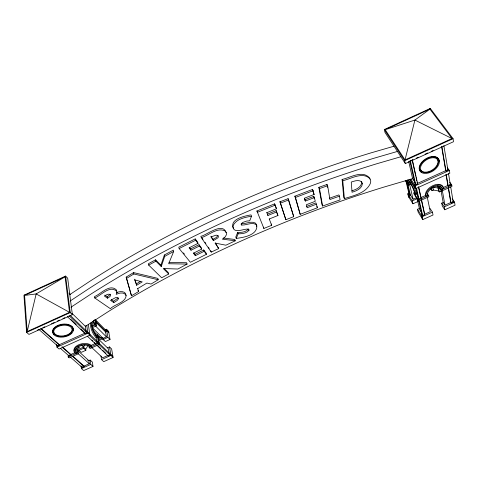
<?xml version="1.0" encoding="UTF-8"?>
<svg xmlns="http://www.w3.org/2000/svg" width="479" height="479" viewBox="0 0 479 479"><rect width="100%" height="100%" fill="white"/><g stroke="black" fill="none" stroke-linecap="round" stroke-linejoin="round"><path stroke-width="0.72" d="M251.535 216.221L249.709 220.807L246.751 221.053L242.817 222.418L241.188 223.915L241.159 224.621L241.787 225.064C246.428 225.34 251.373 222.022 255.852 224.352L256.822 225.633C257.51 235.183 243.518 237.542 236.255 238.392L238.135 233.788C241.871 233.86 246.41 233.501 248.93 230.381L248.948 229.573L248.332 229.07C243.745 228.597 233.159 234.369 232.89 226.202C235.728 219.011 244.739 217.364 251.535 216.221L251.02 214.915C244.901 215.891 229.405 219.035 233.303 228.112M125.935 295.585C126.45 290.843 119.367 290.897 116.463 292.801M164.369 255.008L164.722 256.373L161.261 266.546L160.92 265.186L164.369 255.008L173.302 250.14L173.667 251.493L168.668 263.731L187.061 264.079L186.678 262.737L169.051 262.39M248.93 230.381L248.427 229.076C245.919 232.189 241.386 232.549 237.65 232.477L235.776 237.081L236.255 238.392M217.981 235.452L216.382 237.5L212.975 239.278L210.94 236.219M78.586 346.82L79.047 350.341L81.274 352.364L85.879 350.305L85.717 349.149L88.124 345.413M78.053 346.586L80.233 348.58L83.514 347.107L84.723 345.233M110.362 294.238L107.26 296.83L104.811 295.112M118.103 297.992L113.553 301.249L111.397 299.734M69.964 294.483L89.495 281.52A499.369 208.76 -21.7 0 1 370.345 153.064L393.894 146.245M70.138 301.016L90.441 287.598A502.088 207.389 -21.7 0 1 373.578 158.357L397.307 151.472M70.934 307.237L91.399 293.771A504.836 205.976 -21.7 0 1 376.859 163.734L400.773 156.777M94.734 297.956C100.602 295.884 109.799 284.7 116.684 291.316L117.008 292.34L116.181 294.411C119.199 292.807 124.133 291.855 126.199 295.345C125.624 302.782 114.655 304.213 110.356 308.674L94.734 297.956L94.513 296.555C100.368 294.489 109.553 283.305 116.427 289.933L116.75 290.951M107.506 298.219L110.02 296.501L110.595 295.028C108.919 293.004 106.11 295.058 104.44 296.076L107.506 298.219L107.26 296.83M113.804 302.632L117.265 300.393L118.69 298.495L117.517 297.477L115.607 297.609L110.565 300.369L113.804 302.632L113.553 301.249M138.168 290.262L138.467 291.627L131.491 295.824L126.169 277.101L133.557 272.599L157.866 278.389L158.202 279.748L151.047 284.053L146.897 283.065L137.689 288.621M126.45 278.485L133.851 273.976L158.202 279.748M136.629 285.268L134.737 279.892L142.215 281.892L136.629 285.268L136.335 283.897L140.676 281.275M160.92 265.186L155.561 259.816L148.376 263.737L148.694 265.103L161.662 277.784L168.704 273.988L168.351 272.635L164.381 268.653M148.694 265.103L155.897 261.181L161.261 266.546M164.722 256.373L173.667 251.493M187.061 264.079L177.877 269.036L163.231 268.515L168.704 273.988M206.437 254.283L204.138 251.307L195.36 255.69L193.408 253.235L201.743 249.068L199.396 246.026L191.013 250.224L189.103 247.829L198.013 243.362L197.599 242.021L195.204 238.913L178.769 247.176L179.152 248.529L190.385 262.288L206.437 254.283L206.018 252.954L203.725 249.972L194.959 254.355L193.785 252.876M179.152 248.529L195.612 240.254L198.013 243.362M189.474 247.445L190.612 248.882L198.983 244.685L201.33 247.733L201.743 249.068M226.124 232.674C222.675 221.496 205.964 235.62 200.887 236.291L201.312 237.632C208.622 235.656 217.292 226.645 225.387 231.165C228.339 233.914 225.022 237.794 222.31 239.147L235.261 240.793L234.788 239.482L223.292 238.009M213.412 240.608L217.969 237.794L218.43 236.776L218.238 235.913L216.221 235.117L210.97 236.937L213.412 240.608L212.975 239.278M201.312 237.632L211.245 252.104L218.735 248.577L215.436 242.967M235.261 240.793L225.902 245.2L215.059 243.069L218.735 248.577M65.605 276.06L23.95 295.202L26.602 332.408L28.944 334.396L72.371 314.691L67.683 278.215L65.605 276.06L70.215 312.595L72.371 314.691M384.29 129.57L430.286 108.428L453.05 138.688L453.505 141.718L405.342 163.578L385.026 132.485L384.29 129.57L404.659 160.669L405.342 163.578M26.567 331.857L70.15 312.057M404.36 160.208L452.709 138.239M26.602 332.408L70.215 312.595M404.659 160.669L453.05 138.688M37.47 330.121L39.476 329.211M42.817 327.696L44.822 326.78M51.51 323.75L54.187 322.535M57.528 321.014L59.534 320.104M62.881 318.589L64.887 317.679M410.329 160.884L413.012 159.669M416.371 158.142L418.383 157.232M425.089 154.184L427.771 152.969M431.124 151.448L433.136 150.532M91.968 325.6L95.064 324.205L94.908 323.199A8.921 2.904 66.1 0 0 91.609 325.9A8.921 2.904 66.1 0 0 97.081 337.27L96.117 337.707L96.638 341.108M407.395 179.948A9.311 1.575 65.4 0 0 407.581 182.116L408.138 182.99L409.491 182.379M92.058 326.486L95.638 324.87L96.548 325.78L92.453 327.624M411.174 183.96L408.431 185.193L408.138 183.954L410.743 182.78M56.803 345.856L57.66 345.467L57.714 346L59.462 345.209L59.402 344.682L41.158 328.546M59.402 344.682L85.088 333.115L85.16 333.635L86.927 332.845L86.699 331.276L70.473 315.601M415.443 184.307L414.503 184.726L415.107 187.421M409.79 160.902L414.862 183.403L415.736 184.756L417.664 183.888L417.371 183.439L445.698 170.674L441.644 146.772M448.589 169.374L447.637 169.8L447.955 170.243L446.009 171.117L445.698 170.674M56.941 347.161L87.897 333.222L89.902 335.156L59.073 349.023L56.941 347.161L56.648 344.407M449.368 170.47L449.823 173.236L415.826 188.534L415.221 185.84L449.368 170.47L447.296 167.56M105.266 329.827L106.566 329.241L108.649 331.354L110.026 339.485L105.392 341.563L103.266 339.479L103.087 338.33L92.166 327.57M412.934 203.785L412.257 200.923L417.323 198.647L417.975 201.527L412.934 203.785L408.473 196.671L407.779 193.803L409.102 193.205M105.422 331.031L106.763 330.426L108.853 332.54M409.892 194.187L408.431 194.839L409.126 197.707M96.022 335.689L97.231 335.144L98.147 336.042L99.44 344.347L90.148 348.508L89.208 347.634L88.896 345.437M427.196 193.36L428.615 195.522L428.873 196.767L418.712 201.318L414.113 194.103L413.826 192.869L415.149 192.277M95.812 322.175L105.584 331.995L106.122 331.755L105.883 330.306L95.626 319.948M405.833 180.637L409.036 194.031L409.832 195.294L410.419 195.025L407.575 183.038M408.138 182.99A7.963 1.341 65.4 0 1 410.287 183.11A7.963 1.341 65.4 0 1 414.802 193.42L415.377 194.318L416.431 193.845L417.939 196.21M97.668 334.707L98.093 337.456L99.369 336.881L103.087 338.33L106.386 336.851L105.584 331.995M68.91 355.37L68.078 355.741L68.228 357.035L69.21 357.891L78.442 353.753L77.873 349.341L76.915 348.473L75.916 348.916L76.43 352.927L75.269 353.448L75.155 352.568L69.958 354.903M103.967 339.934L101.5 338.97L100.231 339.539L98.093 337.456M410.419 195.025L413.096 199.258L416.688 197.647M430.878 188.906L432.058 190.678L433.447 190.055L438.674 190.965L439.339 191.953L441.243 191.103M433.447 190.055L432.878 187.127L438.123 188.031L439.327 187.493M96.746 341.784L97.315 341.527L97.554 343.078L95.549 343.982L87.394 336.18M418.736 187.163L421.125 198.031L418.933 199.013L418.071 197.665L418.7 197.39M79.047 350.341L83.669 348.269L85.879 350.305M103.266 339.479L107.925 337.39L110.026 339.485M439.339 191.953L438.794 189.019L440.704 188.163M74.239 351.376A9.305 5.341 -10 0 1 79.688 344.335A9.305 5.341 -10 0 1 91.19 345.377L95.465 343.461L95.549 343.982M96.902 342.82L98.321 342.186L99.243 343.072M418.646 198.563L417.724 198.977L418.005 200.21M445.967 174.284L447.865 185.463L443.159 187.57A9.825 5.838 -31.8 0 0 433.16 185.493A9.825 5.838 -31.8 0 0 425.514 195.48L420.837 197.582L421.125 198.031M62.348 346.898L70.904 354.472L70.97 354.999L68.976 355.891L60.378 348.335M447.865 185.463L448.176 185.906L450.386 184.912L448.53 173.715M91.19 345.377L91.321 346.257L90.154 346.778A7.963 4.562 -10.1 0 0 79.388 346.263A7.963 4.562 -10.1 0 0 76.43 352.927M426.011 196.24L427.286 195.666A8.406 4.988 -31.7 0 1 433.836 187.127A8.406 4.988 -31.7 0 1 442.392 188.894L443.674 188.319A9.831 5.832 -31.7 0 0 433.669 186.241A9.831 5.832 -31.7 0 0 426.011 196.24L425.514 195.48M68.228 357.035L77.484 352.885L78.442 353.753M89.208 347.634L98.518 343.461L99.44 344.347M418.712 201.318L418.43 200.084L428.615 195.522M451.769 185.145L451.978 186.415L441.752 190.995L441.524 189.738L451.769 185.145L449.745 182.254M107.506 347.844L109.523 346.94L111.637 349.017L113.074 357.49L103.715 361.657L101.542 359.627L100.979 356.017M430.004 208.377L432.441 212.137L433.028 215.011L422.825 219.556L418.167 212.125L417.508 209.275L420.071 208.126M81.077 365.854L81.436 368.591L83.699 370.572L93.004 366.429L92.375 362.088L90.16 360.07L88.866 360.651L87.627 360.13M452.266 198.923L454.571 202.276L455.05 205.204L444.781 209.778L442.291 206.042L441.752 203.132L443.183 202.491L440.686 188.894M109.182 353.777L109.745 353.526L109.996 355.053L108.038 355.927L96.998 345.371M421.4 199.264L424.795 214.706L422.664 215.658L421.819 214.317L422.43 214.047M81.268 367.315L82.083 366.956L82.148 367.471L84.094 366.603L84.029 366.088L72.982 356.316M84.029 366.088L89.298 363.735L88.866 360.651L77.969 350.778M109.35 354.795L110.733 354.179L112.858 356.238M422.993 214.939L421.49 215.61L422.131 218.454M424.795 214.706L424.514 214.257L430.298 211.682L427.202 196.863M443.183 202.491L444.961 205.144L450.775 202.551L448.326 188.169M450.775 202.551L451.074 202.988L453.224 202.03L450.715 186.906M81.436 368.591L90.782 364.423L93.004 366.429M101.542 359.627L110.942 355.436L113.074 357.49M422.825 219.556L422.185 216.712L432.441 212.137M444.781 209.778L444.255 206.874L454.571 202.276M269.228 218.957L271.701 225.304L263.887 228.441L256.93 210.982L274.599 203.868L276.473 208.79L266.863 212.658M275.156 205.162L257.457 212.287L256.93 210.982M276.096 210.664L267.396 214.167L267.935 215.46L276.646 211.958L276.096 210.664L277.946 215.502L269.282 218.987M279.987 201.791L288.059 198.671L288.639 199.953L293.723 216.67L285.855 219.699L279.987 201.791L285.855 219.699M280.556 203.078L288.639 199.953M306.512 206.449L315.924 202.868L317.445 207.748L300.189 214.311L294.866 196.186L312.577 189.439L314.146 194.486L304.566 198.132L305.345 201.054L314.356 197.623L313.733 196.36L304.734 199.785L305.345 201.054M300.189 214.311L295.465 197.462L313.206 190.708M316.547 204.132L307.117 207.718L306.321 204.725L315.278 201.318L314.356 197.623M339.503 196.162L329.935 199.527L327.636 185.732L326.983 184.475L318.846 187.331L322.002 204.767L322.624 206.024L340.066 199.899L339.503 196.162L338.845 194.917L329.295 198.27M322.624 206.024L319.487 188.594L327.636 185.732M351.969 190.798C356.065 189.564 361.25 187.337 361.681 182.469L361.31 181.391M344.395 198.623C353.502 195.6 365.309 193.48 370.117 183.96A10.215 6.634 -29.5 0 0 370.225 179.128C363.19 170.967 350.652 179.056 342.778 180.691L344.395 198.623L343.73 197.378L342.102 179.445C349.957 177.805 362.489 169.734 369.501 177.901A10.197 6.64 -29.6 0 1 369.92 179.122M38.841 329.414L57.714 346M70.503 357.238L82.148 367.471M40.649 328.594L59.462 345.209M61.869 346.952L70.97 354.999M72.497 356.346L84.094 366.603M78.37 353.897L89.298 363.735M81.346 345.108L85.717 349.149M53.618 333.983L54.073 334.408M91.495 347.281L102.656 357.783L107.955 355.418L108.038 355.927M67.276 316.511L85.16 333.635M91.902 340.048L92.92 341.024M94.447 342.485L95.465 343.461M97.447 345.353L100.596 348.377M102.698 350.389L105.853 353.406M70.892 319.505L76.149 324.546M80.885 329.079L85.088 333.115M69.102 315.679L86.927 332.845M89.471 335.294L97.554 343.078M98.476 343.964L109.996 355.053M89.711 333.863L87.711 331.929L86.262 332.582L86.34 333.109M89.208 333.701L97.315 341.527M98.764 342.922L109.745 353.526M72.084 313.422L85.376 326.367L108.266 311.607A491.64 195.318 -21.7 0 1 383.44 187.229L412.611 178.661L408.683 161.381M98.44 339.084L108.35 348.73L109.062 353.053M93.106 330.738L101.5 338.97M95.543 326.049L106.386 336.851M95.339 320.894L106.122 331.755M68.964 293.028L70.503 294.579M183.445 252.912L184.379 254.062M429.633 108.727L452.02 138.557L414.904 120.061L385.212 129.695L429.938 109.134L414.904 120.061L405.036 159.902L384.936 129.276M446.991 170.093L447.308 170.536M450.386 184.912L450.08 184.469L451.008 184.056L451.218 185.325M449.446 184.756L449.751 185.193M453.224 202.03L452.924 201.593L453.823 201.192L454.068 202.653M202.132 238.099L202.958 239.308M205.024 242.326L205.85 243.536M208.335 247.152L209.161 248.362M452.308 201.863L452.613 202.306M440.836 186.618L442.392 188.894M441.524 189.738L438.962 185.978L439.195 187.241L441.752 190.995M438.123 188.031L438.794 189.019M441.752 203.132L444.255 206.874M412.287 178.17L415.101 182.499M416.083 184.014L416.377 184.463M410.916 179.188L415.221 185.84M409.946 179.415L415.826 188.534M405.899 180.445L408.138 183.954M413.826 192.869L418.43 200.084M405.45 180.511L408.431 185.193M421.634 212.79L419.646 209.634L417.095 198.402M407.779 193.803L412.257 200.923M417.508 209.275L422.185 216.712M342.102 179.445L342.778 180.691M318.846 187.331L319.487 188.594M313.517 193.217L314.146 194.486M316.829 206.485L317.445 207.748M294.866 196.186L295.465 197.462M293.723 216.67L288.059 198.671M276.473 208.79L274.599 203.868M271.162 224.016L271.701 225.304M263.366 227.148L263.887 228.441M266.755 212.484L267.935 215.46M241.787 225.064L241.296 223.753C245.931 224.034 250.864 220.717 255.337 223.046L256.307 224.334L256.636 226.339M237.65 232.477L238.135 233.788M276.646 211.958L277.946 215.502M134.677 279.191L136.335 283.897M210.814 250.774L211.245 252.104M203.725 249.972L204.138 251.307M198.983 244.685L199.396 246.026M195.204 238.913L195.612 240.254M194.959 254.355L195.36 255.69M190.612 248.882L191.013 250.224M126.169 277.101L131.491 295.824M304.422 198.611L304.734 199.785M438.98 160.345L438.764 159.519A11.029 6.802 -33.1 0 0 427.579 157.807A11.029 6.802 -33.1 0 0 419.173 168.638L419.353 169.614A11.029 6.802 -33.1 0 0 421.867 172.41M137.701 288.454L138.467 291.627M312.577 189.439L313.362 192.588M313.733 196.36L314.194 198.204M155.561 259.816L155.897 261.181M406.635 181.9L409.832 195.294M409.629 184.469L413.096 199.258M410.365 160.806L415.736 184.756M416.502 188.169L418.933 199.013M419.364 200.946L422.664 215.658M415.958 188.265L418.071 197.665M418.664 200.306L421.819 214.317M418.442 186.714L420.682 196.857M421.269 199.521L424.514 214.257M412.365 159.896L417.664 183.888M412.227 160.172L415.76 176.164M416.083 177.619L416.724 180.529M417.047 181.984L417.371 183.439M133.557 272.599L133.851 273.976M431.477 187.756L432.058 190.678M437.716 185.87L438.674 190.965M442.237 190.121L444.961 205.144M430.286 108.428L430.501 109.637M441.842 146.49L446.009 171.117M446.278 174.727L448.176 185.906M448.386 187.175L451.074 202.988M326.983 184.475L327.468 187.379M106.566 329.241L107.925 337.39M109.523 346.94L110.942 355.436M443.865 145.574L447.955 170.243M95.602 319.709L96.548 325.78M94.8 319.469L95.638 324.87M97.231 335.144L98.518 343.461M97.081 337.27L96.92 336.234A7.628 2.485 66.1 0 1 92.243 326.516A7.628 2.485 66.1 0 1 95.064 324.205M93.465 320.367L93.764 322.325M88.316 324.301L89.902 335.156M86.753 325.301L87.897 333.222M85.298 325.786L86.112 331.54M90.16 360.07L90.782 364.423M83.514 347.107L83.669 348.269M82.639 366.704L82.705 367.219M76.915 348.473L77.484 352.885M65.012 276.329L69.527 312.338L36.153 293.926L24.573 295.435L65.072 276.826L36.153 293.926L27.177 331.576L24.537 294.932M69.479 355.113L69.545 355.634M58.24 345.209L58.294 345.736M73.095 330.528A10.442 6.185 -8.6 0 0 71.994 326.433L71.203 325.78A10.442 6.185 -8.6 0 0 58.779 325.019A10.442 6.185 -8.6 0 0 52.72 332.42M71.437 333.055A10.442 6.185 -8.6 0 1 70.539 333.815M72.09 328.39A9.394 5.568 -8.6 0 1 63.222 335.917A9.394 5.568 -8.6 0 1 53.672 330.534M75.269 353.448A9.311 5.335 -10.1 0 1 78.718 345.652A9.311 5.335 -10.1 0 1 91.321 346.257M96.117 337.707A8.921 2.922 66.2 0 1 91.381 329.342A8.921 2.922 66.2 0 1 91.19 322.589M439.009 160.465A11.029 6.802 -33.1 0 1 439.063 161.501M436.525 158.351A9.927 6.125 -33.1 0 1 432.92 169.554A9.927 6.125 -33.1 0 1 420.502 169.608M433.95 157.346A9.927 6.125 -33.1 0 1 434.92 157.555M408.294 179.966A9.311 1.575 65.4 0 1 412.221 186.086A9.311 1.575 65.4 0 1 415.377 194.318M409.335 179.493A9.317 1.587 65.4 0 1 413.275 185.607A9.317 1.587 65.4 0 1 416.431 193.845M362.387 183.702C361.89 188.828 356.322 190.959 352.041 192.235L351.257 182.044C354.574 181.02 358.927 179.254 361.831 182.086L362.387 183.702M72.06 326.965L71.275 326.307A10.448 6.185 -8.6 0 0 57.552 326.079A10.448 6.185 -8.6 0 0 53.672 334.516L54.396 335.192A10.448 6.185 -8.6 0 0 68.407 335.641A10.448 6.185 -8.6 0 0 72.06 326.965M439.327 160.914L439.081 159.962A11.035 6.802 -33.1 0 0 427.891 158.256A11.035 6.802 -33.1 0 0 419.472 169.087L419.658 170.063A11.035 6.802 -33.1 0 0 430.95 172.081A11.035 6.802 -33.1 0 0 439.327 160.914M58.785 336.288A9.4 5.562 -8.6 0 0 72.311 329.648A9.4 5.562 -8.6 0 0 57.875 326.678A9.4 5.562 -8.6 0 0 58.785 336.288M427.675 172.44A9.933 6.125 -33.1 0 0 437.908 160.046A9.933 6.125 -33.1 0 0 422.676 163.064A9.933 6.125 -33.1 0 0 427.675 172.44"/></g></svg>
